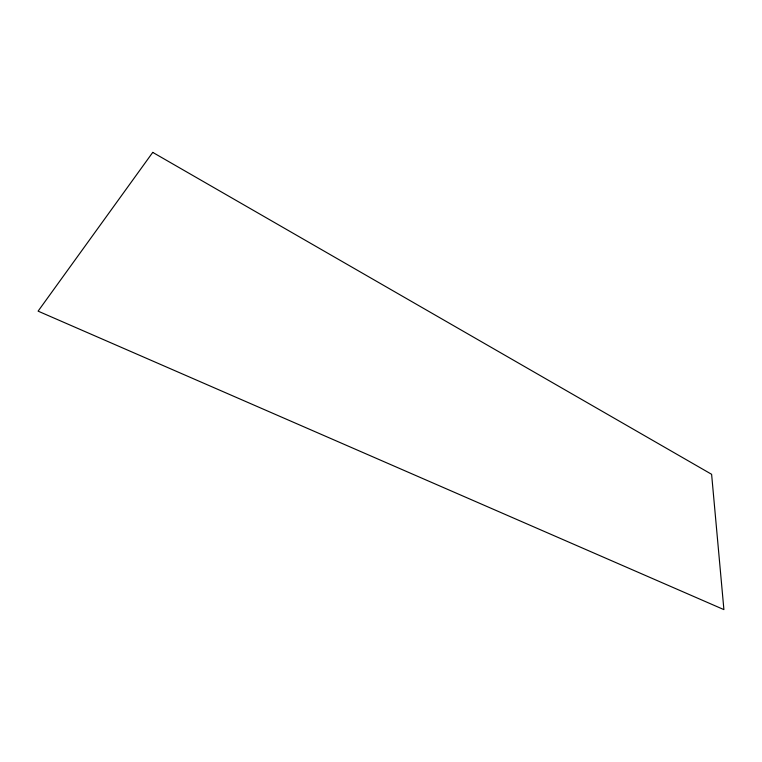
<?xml version="1.0" encoding="UTF-8"?>
<svg xmlns="http://www.w3.org/2000/svg" width="762" height="762" viewBox="0 0 762 762"><rect width="100%" height="100%" fill="white"/><g stroke="black" fill="none" stroke-linecap="round" stroke-linejoin="round"><path stroke-width="1.14" d="M152.743 152.39L38.1 311.144L723.9 609.61L711.613 474.297L152.743 152.39"/></g></svg>
